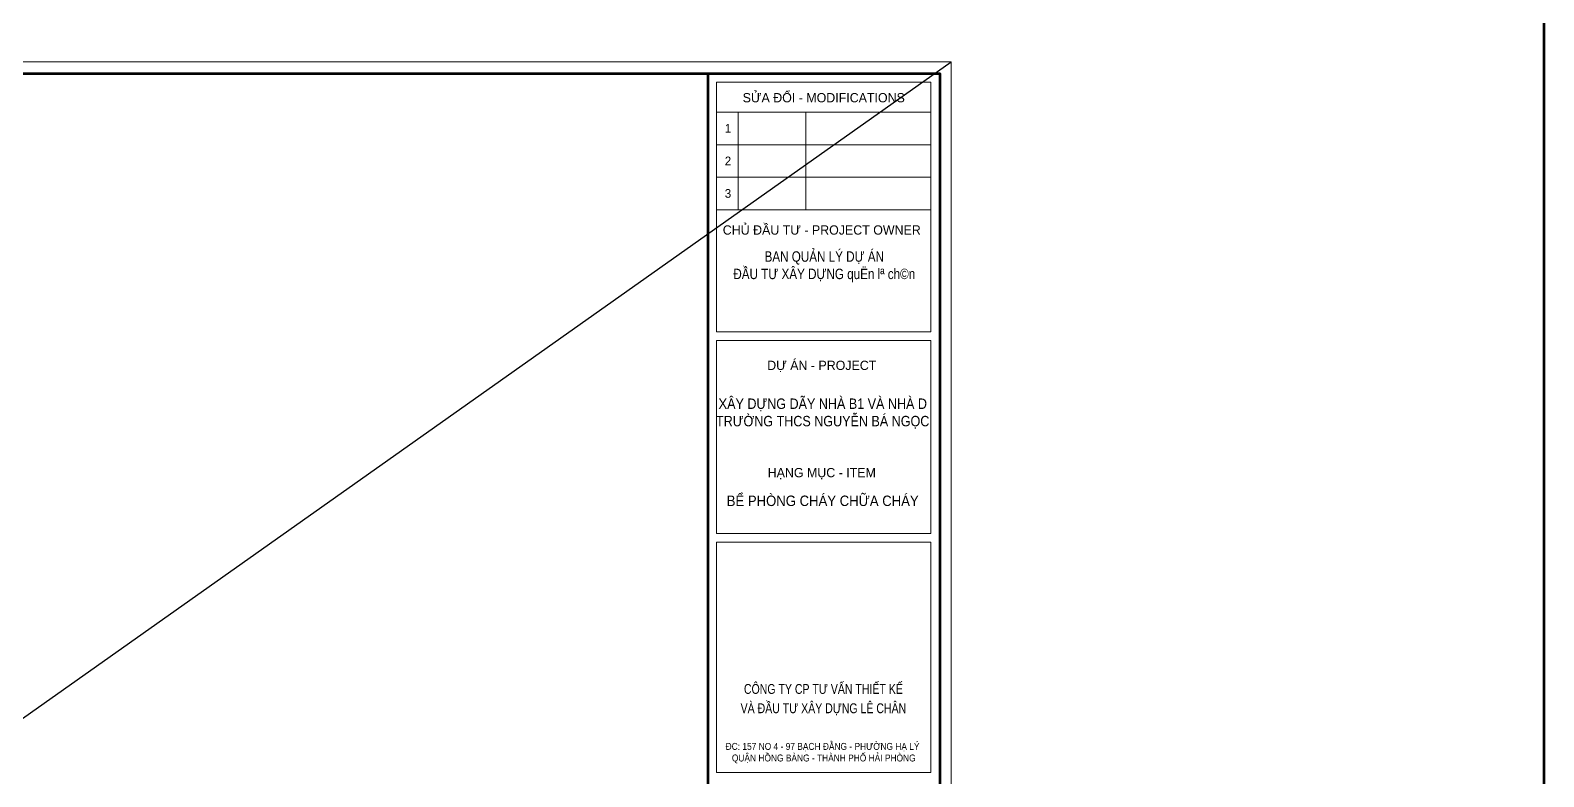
# Model space of a CAD drawing. Header units: millimetres. Extents: x 142758 to 365363, y -504867 to -449406.
# Drawn here: x 351002 to 365363, y -469268 to -462182 of the extents above; entities that cross this region are included whole.
import ezdxf
from ezdxf.enums import TextEntityAlignment as Align

# ---------------------------------------------------------------- set-up
doc = ezdxf.new("R2010")
doc.units = ezdxf.units.MM
doc.header["$LTSCALE"] = 20
doc.header["$MEASUREMENT"] = 0
doc.layers.get('Defpoints').update_dxf_attribs({"color": 1})
for name, color, linetype, lineweight in [('08. Net Text', 3, 'Continuous', 13), ('LC Net dam3', 1, 'Continuous', 60), ('LC Net thay', 7, 'Continuous', 25), ('LC Text1', 3, 'Continuous', 20)]:
    doc.layers.add(name, color=color, linetype=linetype, lineweight=lineweight)
doc.layers.add('KCS_Plotter', color=11, linetype='Continuous', plot=False)
doc.layers.add('Khungten_LCDI', color=7, linetype='Continuous')
doc.styles.add('Khungten', font='VHAVAN.TTF', dxfattribs={"width": 0.9, "height": 5000})
doc.styles.add('Text Khung Ten', font='VHAVAN.TTF')
doc.styles.add('Title', font='VHBLACK.TTF', dxfattribs={"width": 0.8})

# ---------------------------------------------------------------- blocks, each defined once
blk = doc.blocks.new('lcdi fix')
at = {"layer": 'Defpoints', "lineweight": 0}
blk.add_lwpolyline([(-1200, -14850), (-1200, 14850), (40800, 14850), (40800, -14850)], close=True, dxfattribs=at)
at = {"layer": 'Khungten_LCDI', "color": 5, "lineweight": 60}
blk.add_line((36600, 14650), (36600, -14650), dxfattribs=at)
at = {"layer": 'Khungten_LCDI', "color": 5, "lineweight": 25}
blk.add_line((40600, -14650), (40600, 14650), dxfattribs=at)
at = {"layer": 'Khungten_LCDI', "color": 9, "lineweight": 15}
for p, q in [((36750, 13981), (40450, 13981)), ((37123, 13981), (37123, 12297)), ((38293, 13981), (38293, 12297)), ((36750, 13420), (40450, 13420)), ((36750, 12858), (40450, 12858)), ((36750, 12297), (40450, 12297))]:
    blk.add_line(p, q, dxfattribs=at)
at = {"layer": 'Khungten_LCDI', "color": 5, "lineweight": 60}
blk.add_lwpolyline([(0, -14650), (0, 14650), (40600, 14650), (40600, -14650)], close=True, dxfattribs=at)
at = {"layer": 'Khungten_LCDI', "color": 9, "lineweight": 15}
for points in [[(36750, 10190), (40450, 10190), (40450, 14500), (36750, 14500)], [(36750, 6712), (40450, 6712), (40450, 10040), (36750, 10040)], [(36750, 2587), (40450, 2587), (40450, 6562), (36750, 6562)]]:
    blk.add_lwpolyline(points, close=True, dxfattribs=at)
at = {"color": 7, "style": 'Khungten'}
for s, p in [('söa ®æi - modifications', (38600, 14151)), ('chñ ®Çu t\xad - project owner', (38566, 11868)), ('dù ¸n - PROJECT', (38566, 9532)), ('h¹ng môc - item', (38566, 7681))]:
    blk.add_text(s, height=160, dxfattribs=at).set_placement(p, align=Align.CENTER)
at = {"color": 7, "style": 'Title', "width": 0.8}
for s, p in [('c«ng ty cp t\xad vÊn thiÕt kÕ', (38594, 3942)), ('vµ ®Çu t\xad x©y dùng lª ch©n', (38594, 3609))]:
    blk.add_text(s, height=170, dxfattribs=at).set_placement(p, align=Align.CENTER)
at = {"color": 4, "char_height": 180, "attachment_point": 5, "style": 'Khungten'}
for s, insert, width in [('{\\fArial|b0|i0|c0|p34;\\W0.8;BAN QUẢN LÝ DỰ ÁN \\PĐẦU TƯ XÂY DỰNG\\f.VnArialH|b0|i0|c0|p34; quËn lª ch©n}', (38609, 11313), 3619.87), ('{\\f.VnArialH|b0|i0|c0|p34;X}¢Y DùNG D·Y NHµ B1 vµ nhµ d tr\xadêng thcs nguyÔn b¸ ngäc', (38582, 8780), 3669.98), ('{\\f.VnArialH|b0|i0|c0|p34;BÓ PHßNG CH¸Y CH÷A CH¸Y}', (38582, 7273), 3833.26)]:
    blk.add_mtext(s, dxfattribs=dict(at, insert=insert, width=width))
at = {"color": 7, "insert": (38600, 3096), "char_height": 120, "attachment_point": 2, "style": 'Khungten'}
blk.add_mtext_dynamic_manual_height_columns('®c: 157 no 4 - 97 b¹ch ®»ng - ph\xadêng h¹ lý   quËn hång bµng - thµnh phè h¶i phßng ', width=3421.65, gutter_width=25, heights=[0], dxfattribs=at)
at = {"color": 7, "style": 'Khungten', "width": 0.8}
for tag, p in [('REVISION', (39499, -10746)), ('NGAYHT', (39546, -11609))]:
    blk.add_attdef(tag, text='', height=200, dxfattribs=at).set_placement(p, align=Align.CENTER)
at = {"layer": '08. Net Text', "color": 7, "style": 'Text Khung Ten'}
blk.add_text('1', height=150, dxfattribs=at).set_placement((36892, 13627))
at = {"layer": '08. Net Text', "color": 7, "ltscale": 2, "style": 'Text Khung Ten'}
for s, p in [('2', (36892, 13065)), ('3', (36892, 12504))]:
    blk.add_text(s, height=150, dxfattribs=at).set_placement(p)
at = {"layer": 'LC Text1', "style": 'Title', "width": 1.485915}
for tag, p, p2 in [('TENBANVE1', (36913, -8886), (40339, -8886)), ('TENBANVE2', (36913, -9562), (40339, -9562))]:
    blk.add_attdef(tag, text='', height=250, dxfattribs=at).set_placement(p, p2, align=Align.FIT)
at = {"layer": 'LC Text1', "style": 'Title', "width": 0.7}
blk.add_attdef('SOBANVE', text='', height=250, dxfattribs=at).set_placement((39562, -13896), align=Align.CENTER)

msp = doc.modelspace()

# ---------------------------------------------------------------- linework, layer by layer
at = {"layer": 'KCS_Plotter', "ltscale": 2}
msp.add_line((336641.3, -478816.8), (359741.3, -462481.8), dxfattribs=at)
at = {"layer": 'LC Net dam3', "ltscale": 2}
msp.add_lwpolyline([(142758.5, -449405.5), (365363, -449405.5), (365363, -504867), (142758.5, -504867)], close=True, dxfattribs=at)

# ---------------------------------------------------------------- block references
at = {"layer": 'LC Net thay', "xscale": 0.55, "yscale": 0.55, "zscale": 0.55}
msp.add_blockref('lcdi fix', (337301.3, -470649.3), dxfattribs=at)

doc.saveas('drawing.dxf')
